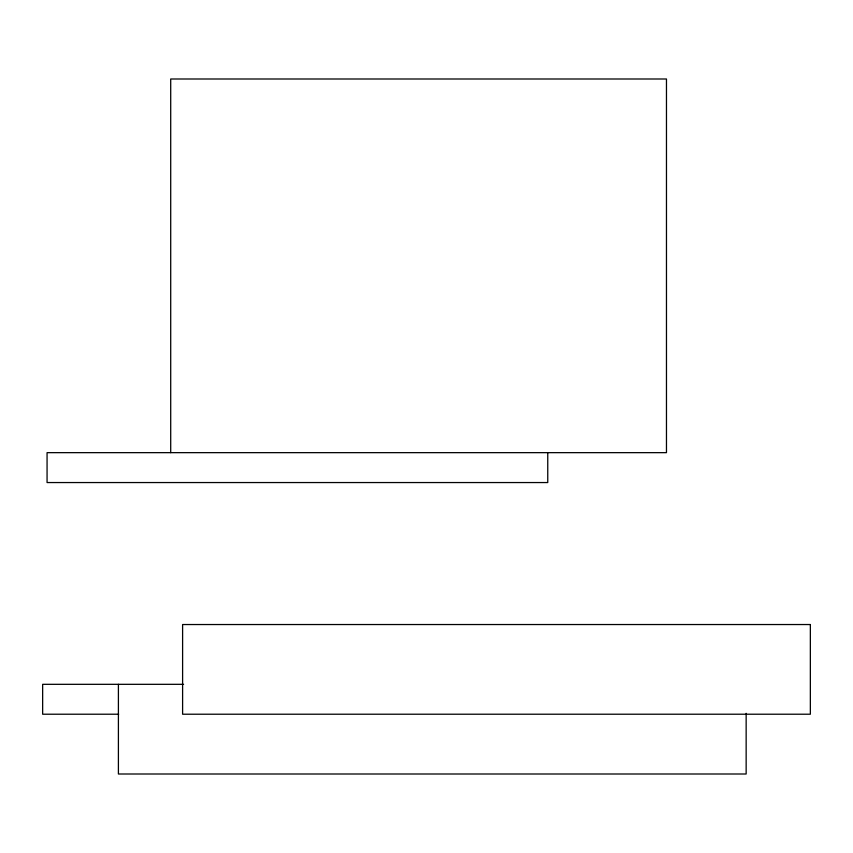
<?xml version="1.0" encoding="UTF-8"?>
<svg xmlns="http://www.w3.org/2000/svg" width="853" height="853" viewBox="0 0 853 853"><rect width="100%" height="100%" fill="white"/><g stroke="black" fill="none" stroke-linecap="round" stroke-linejoin="round"><path stroke-width="1.28" d="M183.587 684.319L42.65 684.319L42.65 714.217L118.663 714.217M746.151 713.332L746.151 774.002L118.407 774.002L118.407 684.319M547.754 452.655L547.754 482.553L47.064 482.553L47.064 452.655L666.47 452.655L666.47 78.998L170.707 78.998L170.707 452.655M810.35 624.535L182.606 624.535L182.606 714.217L810.35 714.217L810.35 624.535"/></g></svg>
